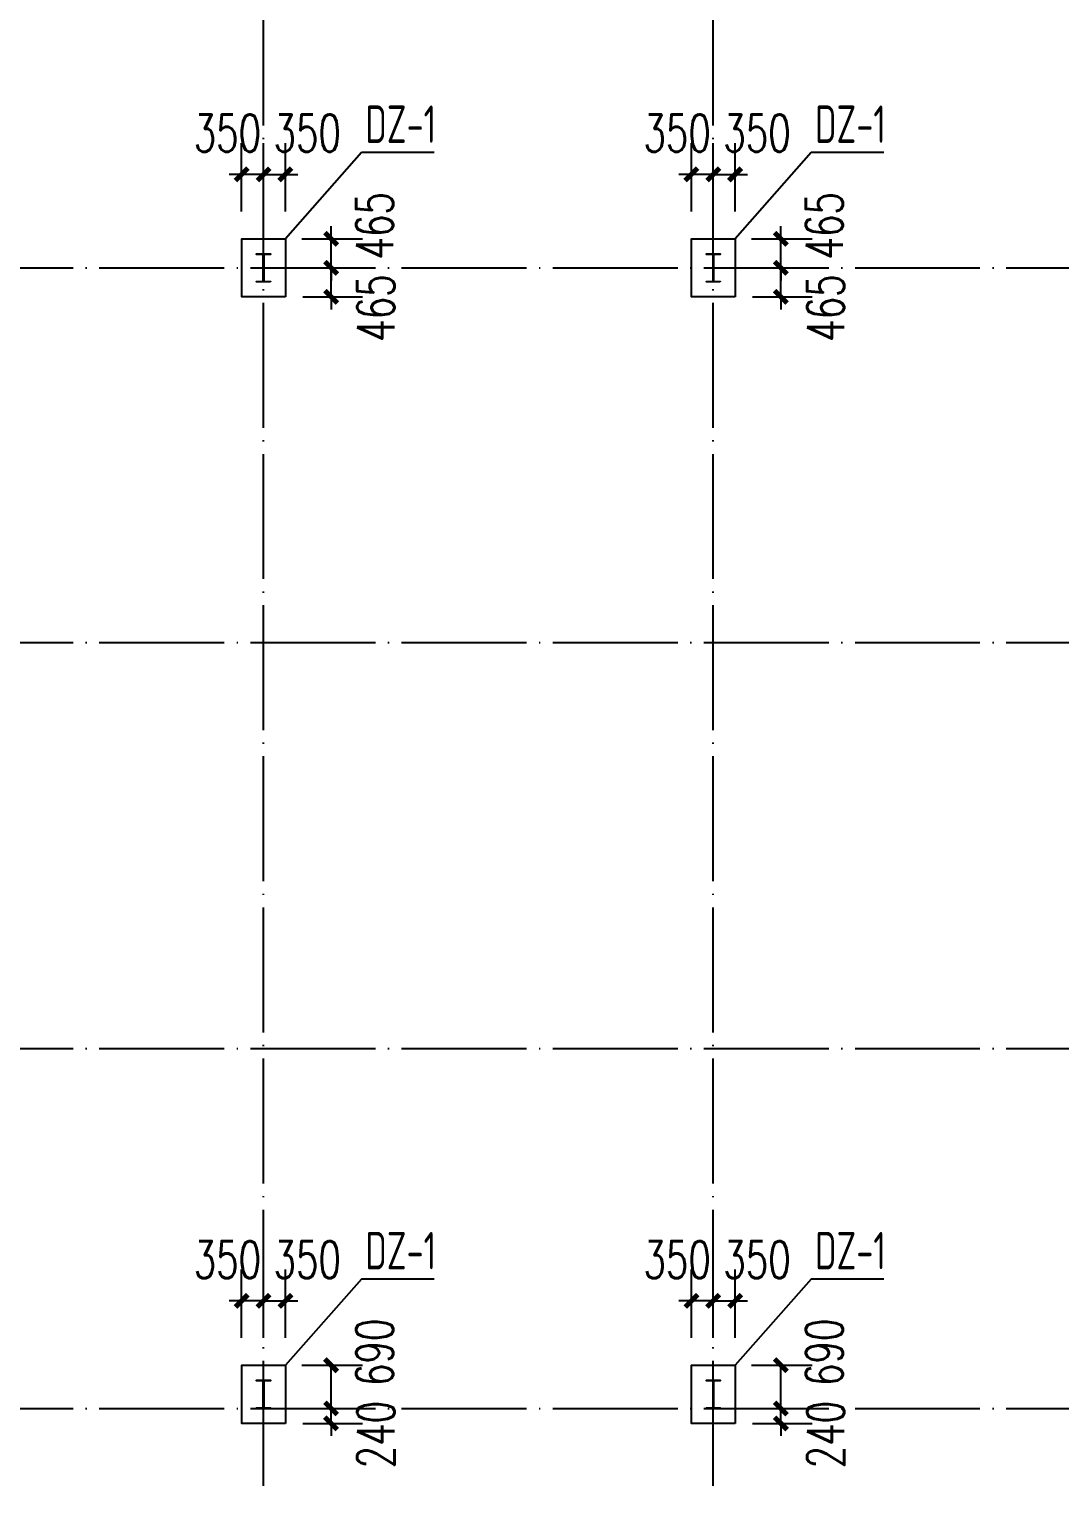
# Model space of a CAD drawing. Extents: x -33967 to 1773478, y -1022458 to -784650.
# Drawn here: x 428153 to 444654, y -1006116 to -982794 of the extents above; entities that cross this region are included whole.
import ezdxf

# ---------------------------------------------------------------- set-up
doc = ezdxf.new("R2010")
doc.units = 0
doc.header["$LTSCALE"] = 1000
doc.header["$MEASUREMENT"] = 0
doc.linetypes.add('DOTE', pattern=[2.42, 2, -0.2, 0.02, -0.2])
for name, color, linetype in [('AXIS', 3, 'Continuous'), ('DIM_LEAD', 3, 'Continuous'), ('DOTE', 1, 'DOTE'), ('GZ', 50, 'Continuous'), ('NUM', 7, 'Continuous'), ('承台', 2, 'Continuous')]:
    doc.layers.add(name, color=color, linetype=linetype)
doc.styles.add('_TCH_DIM_T3', font='SIMPLEX', dxfattribs={"width": 0.705882, "bigfont": 'GBCBIG'})
doc.styles.add('TSSD_Norm', font='tssdeng.shx', dxfattribs={"bigfont": 'hztxt.shx'})
doc.dimstyles.new('TCH-200-1', dxfattribs={"dimtxt": 595, "dimasz": 200, "dimexe": 500, "dimexo": 600, "dimgap": 252.5, "dimtad": 1, "dimdec": 0, "dimzin": 0, "dimdsep": 46, "dimtxsty": '_TCH_DIM_T3', "dimblk": 'ARCHTICK', "dimcen": 0.09, "dimclrd": 3, "dimclre": 3, "dimclrt": 7, "dimazin": 2, "dimtfac": 1, "dimtdec": 0, "dimtix": 1, "dimtmove": 2, "dimatfit": 3, "dimfxl": 1, "dimtolj": 1, "dimtzin": 0, "dimarcsym": 0})

# ---------------------------------------------------------------- blocks, each defined once
blk = doc.blocks.new('111')
at = {"layer": 'GZ'}
blk.add_lwpolyline([(650693, -886725), (650473, -886725), (650473, -886715), (650577, -886715), (650580, -886710), (650580, -886289), (650577, -886285), (650473, -886285), (650473, -886275), (650693, -886275), (650693, -886285), (650590, -886285), (650586, -886289), (650586, -886710), (650590, -886715), (650693, -886715), (650693, -886725)], close=True, dxfattribs=at)
blk = doc.blocks.new('_ArchTick')
at = {"color": 0, "linetype": 'ByBlock', "const_width": 0.4}
blk.add_lwpolyline([(-0.5, -0.5), (0.5, 0.5)], dxfattribs=at)
blk = doc.blocks.new('*D1057')
at = {"layer": 'AXIS', "color": 3, "lineweight": -2, "transparency": 16777216}
for p, q in [((432987, -1004876), (432987, -1004676)), ((432538, -1004876), (433487, -1004876)), ((432987, -1005116), (432987, -1004876)), ((432535, -1005116), (433487, -1005116)), ((432987, -1005116), (432987, -1005316))]:
    blk.add_line(p, q, dxfattribs=at)
at = {"layer": 'Defpoints', "color": 0, "transparency": 16777216}
for p in [(431938, -1004876), (432987, -1004876), (431935, -1005116)]:
    blk.add_point(p, dxfattribs=at)
at = {"layer": 'AXIS', "color": 3, "lineweight": -2, "transparency": 16777216, "xscale": 200, "yscale": 200, "zscale": 200}
for p, rotation in [((432987, -1004876), 270), ((432987, -1005116), 90)]:
    blk.add_blockref('_ArchTick', p, dxfattribs=dict(at, rotation=rotation))
at = {"layer": 'AXIS', "color": 7, "transparency": 16777216, "insert": (433704, -1005296), "char_height": 595, "attachment_point": 5, "rotation": 90, "style": '_TCH_DIM_T3'}
blk.add_mtext('\\A1;240', dxfattribs=at)
blk = doc.blocks.new('*D1058')
at = {"layer": 'AXIS', "color": 3, "lineweight": -2, "transparency": 16777216}
for p, q in [((431905, -1003747), (431905, -1002654)), ((432255, -1003747), (432255, -1002654)), ((431905, -1003154), (431705, -1003154)), ((431905, -1003154), (432255, -1003154)), ((432255, -1003154), (432455, -1003154))]:
    blk.add_line(p, q, dxfattribs=at)
at = {"layer": 'Defpoints', "color": 0, "transparency": 16777216}
for p in [(432255, -1003154), (431905, -1004347), (432255, -1004347)]:
    blk.add_point(p, dxfattribs=at)
at = {"layer": 'AXIS', "color": 3, "lineweight": -2, "transparency": 16777216, "xscale": 200, "yscale": 200, "zscale": 200}
blk.add_blockref('_ArchTick', (431905, -1003154), dxfattribs=at)
at = {"layer": 'AXIS', "color": 3, "lineweight": -2, "transparency": 16777216, "xscale": 200, "yscale": 200, "zscale": 200, "rotation": 180}
blk.add_blockref('_ArchTick', (432255, -1003154), dxfattribs=at)
at = {"layer": 'AXIS', "color": 7, "transparency": 16777216, "insert": (432605, -1002494), "char_height": 595, "attachment_point": 5, "style": '_TCH_DIM_T3'}
blk.add_mtext('\\A1;350', dxfattribs=at)
blk = doc.blocks.new('*D1059')
at = {"layer": 'AXIS', "color": 3, "lineweight": -2, "transparency": 16777216}
for p, q in [((432516, -1004186), (433487, -1004186)), ((432987, -1004876), (432987, -1004186)), ((432538, -1004876), (433487, -1004876))]:
    blk.add_line(p, q, dxfattribs=at)
at = {"layer": 'Defpoints', "color": 0, "transparency": 16777216}
for p in [(431916, -1004186), (432987, -1004186), (431938, -1004876)]:
    blk.add_point(p, dxfattribs=at)
at = {"layer": 'AXIS', "color": 3, "lineweight": -2, "transparency": 16777216, "xscale": 200, "yscale": 200, "zscale": 200}
for p, rotation in [((432987, -1004186), 90), ((432987, -1004876), 270)]:
    blk.add_blockref('_ArchTick', p, dxfattribs=dict(at, rotation=rotation))
at = {"layer": 'AXIS', "color": 7, "transparency": 16777216, "insert": (433684, -1003978), "char_height": 595, "attachment_point": 5, "rotation": 90, "style": '_TCH_DIM_T3'}
blk.add_mtext('\\A1;690', dxfattribs=at)
blk = doc.blocks.new('*D1060')
at = {"layer": 'AXIS', "color": 3, "lineweight": -2, "transparency": 16777216}
for p, q in [((431555, -1003747), (431555, -1002654)), ((431905, -1003747), (431905, -1002654)), ((431555, -1003154), (431355, -1003154)), ((431905, -1003154), (431555, -1003154)), ((431905, -1003154), (432105, -1003154))]:
    blk.add_line(p, q, dxfattribs=at)
at = {"layer": 'Defpoints', "color": 0, "transparency": 16777216}
for p in [(431555, -1003154), (431555, -1004347), (431905, -1004347)]:
    blk.add_point(p, dxfattribs=at)
at = {"layer": 'AXIS', "color": 3, "lineweight": -2, "transparency": 16777216, "xscale": 200, "yscale": 200, "zscale": 200}
blk.add_blockref('_ArchTick', (431555, -1003154), dxfattribs=at)
at = {"layer": 'AXIS', "color": 3, "lineweight": -2, "transparency": 16777216, "xscale": 200, "yscale": 200, "zscale": 200, "rotation": 180}
blk.add_blockref('_ArchTick', (431905, -1003154), dxfattribs=at)
at = {"layer": 'AXIS', "color": 7, "transparency": 16777216, "insert": (431326, -1002494), "char_height": 595, "attachment_point": 5, "style": '_TCH_DIM_T3'}
blk.add_mtext('\\A1;350', dxfattribs=at)
blk = doc.blocks.new('*D1061')
at = {"layer": 'AXIS', "color": 3, "lineweight": -2, "transparency": 16777216}
for p, q in [((440187, -1004876), (440187, -1004676)), ((439738, -1004876), (440687, -1004876)), ((440187, -1005116), (440187, -1004876)), ((439735, -1005116), (440687, -1005116)), ((440187, -1005116), (440187, -1005316))]:
    blk.add_line(p, q, dxfattribs=at)
at = {"layer": 'Defpoints', "color": 0, "transparency": 16777216}
for p in [(439138, -1004876), (440187, -1004876), (439135, -1005116)]:
    blk.add_point(p, dxfattribs=at)
at = {"layer": 'AXIS', "color": 3, "lineweight": -2, "transparency": 16777216, "xscale": 200, "yscale": 200, "zscale": 200}
for p, rotation in [((440187, -1004876), 270), ((440187, -1005116), 90)]:
    blk.add_blockref('_ArchTick', p, dxfattribs=dict(at, rotation=rotation))
at = {"layer": 'AXIS', "color": 7, "transparency": 16777216, "insert": (440904, -1005296), "char_height": 595, "attachment_point": 5, "rotation": 90, "style": '_TCH_DIM_T3'}
blk.add_mtext('\\A1;240', dxfattribs=at)
blk = doc.blocks.new('*D1062')
at = {"layer": 'AXIS', "color": 3, "lineweight": -2, "transparency": 16777216}
for p, q in [((439105, -1003747), (439105, -1002654)), ((439455, -1003747), (439455, -1002654)), ((439105, -1003154), (438905, -1003154)), ((439105, -1003154), (439455, -1003154)), ((439455, -1003154), (439655, -1003154))]:
    blk.add_line(p, q, dxfattribs=at)
at = {"layer": 'Defpoints', "color": 0, "transparency": 16777216}
for p in [(439455, -1003154), (439105, -1004347), (439455, -1004347)]:
    blk.add_point(p, dxfattribs=at)
at = {"layer": 'AXIS', "color": 3, "lineweight": -2, "transparency": 16777216, "xscale": 200, "yscale": 200, "zscale": 200}
blk.add_blockref('_ArchTick', (439105, -1003154), dxfattribs=at)
at = {"layer": 'AXIS', "color": 3, "lineweight": -2, "transparency": 16777216, "xscale": 200, "yscale": 200, "zscale": 200, "rotation": 180}
blk.add_blockref('_ArchTick', (439455, -1003154), dxfattribs=at)
at = {"layer": 'AXIS', "color": 7, "transparency": 16777216, "insert": (439805, -1002494), "char_height": 595, "attachment_point": 5, "style": '_TCH_DIM_T3'}
blk.add_mtext('\\A1;350', dxfattribs=at)
blk = doc.blocks.new('*D1063')
at = {"layer": 'AXIS', "color": 3, "lineweight": -2, "transparency": 16777216}
for p, q in [((439716, -1004186), (440687, -1004186)), ((440187, -1004876), (440187, -1004186)), ((439738, -1004876), (440687, -1004876))]:
    blk.add_line(p, q, dxfattribs=at)
at = {"layer": 'Defpoints', "color": 0, "transparency": 16777216}
for p in [(439116, -1004186), (440187, -1004186), (439138, -1004876)]:
    blk.add_point(p, dxfattribs=at)
at = {"layer": 'AXIS', "color": 3, "lineweight": -2, "transparency": 16777216, "xscale": 200, "yscale": 200, "zscale": 200}
for p, rotation in [((440187, -1004186), 90), ((440187, -1004876), 270)]:
    blk.add_blockref('_ArchTick', p, dxfattribs=dict(at, rotation=rotation))
at = {"layer": 'AXIS', "color": 7, "transparency": 16777216, "insert": (440884, -1003978), "char_height": 595, "attachment_point": 5, "rotation": 90, "style": '_TCH_DIM_T3'}
blk.add_mtext('\\A1;690', dxfattribs=at)
blk = doc.blocks.new('*D1064')
at = {"layer": 'AXIS', "color": 3, "lineweight": -2, "transparency": 16777216}
for p, q in [((438755, -1003747), (438755, -1002654)), ((439105, -1003747), (439105, -1002654)), ((438755, -1003154), (438555, -1003154)), ((439105, -1003154), (438755, -1003154)), ((439105, -1003154), (439305, -1003154))]:
    blk.add_line(p, q, dxfattribs=at)
at = {"layer": 'Defpoints', "color": 0, "transparency": 16777216}
for p in [(438755, -1003154), (438755, -1004347), (439105, -1004347)]:
    blk.add_point(p, dxfattribs=at)
at = {"layer": 'AXIS', "color": 3, "lineweight": -2, "transparency": 16777216, "xscale": 200, "yscale": 200, "zscale": 200}
blk.add_blockref('_ArchTick', (438755, -1003154), dxfattribs=at)
at = {"layer": 'AXIS', "color": 3, "lineweight": -2, "transparency": 16777216, "xscale": 200, "yscale": 200, "zscale": 200, "rotation": 180}
blk.add_blockref('_ArchTick', (439105, -1003154), dxfattribs=at)
at = {"layer": 'AXIS', "color": 7, "transparency": 16777216, "insert": (438526, -1002494), "char_height": 595, "attachment_point": 5, "style": '_TCH_DIM_T3'}
blk.add_mtext('\\A1;350', dxfattribs=at)
blk = doc.blocks.new('*D1129')
at = {"layer": 'AXIS', "color": 3, "lineweight": -2, "transparency": 16777216}
for p, q in [((431905, -985712), (431905, -984619)), ((432255, -985712), (432255, -984619)), ((431905, -985119), (431705, -985119)), ((431905, -985119), (432255, -985119)), ((432255, -985119), (432455, -985119))]:
    blk.add_line(p, q, dxfattribs=at)
at = {"layer": 'Defpoints', "color": 0, "transparency": 16777216}
for p in [(432255, -985119), (431905, -986312), (432255, -986312)]:
    blk.add_point(p, dxfattribs=at)
at = {"layer": 'AXIS', "color": 3, "lineweight": -2, "transparency": 16777216, "xscale": 200, "yscale": 200, "zscale": 200}
blk.add_blockref('_ArchTick', (431905, -985119), dxfattribs=at)
at = {"layer": 'AXIS', "color": 3, "lineweight": -2, "transparency": 16777216, "xscale": 200, "yscale": 200, "zscale": 200, "rotation": 180}
blk.add_blockref('_ArchTick', (432255, -985119), dxfattribs=at)
at = {"layer": 'AXIS', "color": 7, "transparency": 16777216, "insert": (432605, -984459), "char_height": 595, "attachment_point": 5, "style": '_TCH_DIM_T3'}
blk.add_mtext('\\A1;350', dxfattribs=at)
blk = doc.blocks.new('*D1130')
at = {"layer": 'AXIS', "color": 3, "lineweight": -2, "transparency": 16777216}
for p, q in [((431555, -985712), (431555, -984619)), ((431905, -985712), (431905, -984619)), ((431555, -985119), (431355, -985119)), ((431905, -985119), (431555, -985119)), ((431905, -985119), (432105, -985119))]:
    blk.add_line(p, q, dxfattribs=at)
at = {"layer": 'Defpoints', "color": 0, "transparency": 16777216}
for p in [(431555, -985119), (431555, -986312), (431905, -986312)]:
    blk.add_point(p, dxfattribs=at)
at = {"layer": 'AXIS', "color": 3, "lineweight": -2, "transparency": 16777216, "xscale": 200, "yscale": 200, "zscale": 200}
blk.add_blockref('_ArchTick', (431555, -985119), dxfattribs=at)
at = {"layer": 'AXIS', "color": 3, "lineweight": -2, "transparency": 16777216, "xscale": 200, "yscale": 200, "zscale": 200, "rotation": 180}
blk.add_blockref('_ArchTick', (431905, -985119), dxfattribs=at)
at = {"layer": 'AXIS', "color": 7, "transparency": 16777216, "insert": (431326, -984459), "char_height": 595, "attachment_point": 5, "style": '_TCH_DIM_T3'}
blk.add_mtext('\\A1;350', dxfattribs=at)
blk = doc.blocks.new('*D1134')
at = {"layer": 'AXIS', "color": 3, "lineweight": -2, "transparency": 16777216}
for p, q in [((439105, -985712), (439105, -984619)), ((439455, -985712), (439455, -984619)), ((439105, -985119), (438905, -985119)), ((439105, -985119), (439455, -985119)), ((439455, -985119), (439655, -985119))]:
    blk.add_line(p, q, dxfattribs=at)
at = {"layer": 'Defpoints', "color": 0, "transparency": 16777216}
for p in [(439455, -985119), (439105, -986312), (439455, -986312)]:
    blk.add_point(p, dxfattribs=at)
at = {"layer": 'AXIS', "color": 3, "lineweight": -2, "transparency": 16777216, "xscale": 200, "yscale": 200, "zscale": 200}
blk.add_blockref('_ArchTick', (439105, -985119), dxfattribs=at)
at = {"layer": 'AXIS', "color": 3, "lineweight": -2, "transparency": 16777216, "xscale": 200, "yscale": 200, "zscale": 200, "rotation": 180}
blk.add_blockref('_ArchTick', (439455, -985119), dxfattribs=at)
at = {"layer": 'AXIS', "color": 7, "transparency": 16777216, "insert": (439805, -984459), "char_height": 595, "attachment_point": 5, "style": '_TCH_DIM_T3'}
blk.add_mtext('\\A1;350', dxfattribs=at)
blk = doc.blocks.new('*D1135')
at = {"layer": 'AXIS', "color": 3, "lineweight": -2, "transparency": 16777216}
for p, q in [((438755, -985712), (438755, -984619)), ((439105, -985712), (439105, -984619)), ((438755, -985119), (438555, -985119)), ((439105, -985119), (438755, -985119)), ((439105, -985119), (439305, -985119))]:
    blk.add_line(p, q, dxfattribs=at)
at = {"layer": 'Defpoints', "color": 0, "transparency": 16777216}
for p in [(438755, -985119), (438755, -986312), (439105, -986312)]:
    blk.add_point(p, dxfattribs=at)
at = {"layer": 'AXIS', "color": 3, "lineweight": -2, "transparency": 16777216, "xscale": 200, "yscale": 200, "zscale": 200}
blk.add_blockref('_ArchTick', (438755, -985119), dxfattribs=at)
at = {"layer": 'AXIS', "color": 3, "lineweight": -2, "transparency": 16777216, "xscale": 200, "yscale": 200, "zscale": 200, "rotation": 180}
blk.add_blockref('_ArchTick', (439105, -985119), dxfattribs=at)
at = {"layer": 'AXIS', "color": 7, "transparency": 16777216, "insert": (438526, -984459), "char_height": 595, "attachment_point": 5, "style": '_TCH_DIM_T3'}
blk.add_mtext('\\A1;350', dxfattribs=at)
blk = doc.blocks.new('*D1157')
at = {"layer": 'AXIS', "color": 3, "lineweight": -2, "transparency": 16777216}
for p, q in [((432987, -986616), (432987, -986416)), ((432538, -986616), (433487, -986616)), ((432987, -987081), (432987, -986616)), ((432535, -987081), (433487, -987081)), ((432987, -987081), (432987, -987281))]:
    blk.add_line(p, q, dxfattribs=at)
at = {"layer": 'Defpoints', "color": 0, "transparency": 16777216}
for p in [(431938, -986616), (432987, -986616), (431935, -987081)]:
    blk.add_point(p, dxfattribs=at)
at = {"layer": 'AXIS', "color": 3, "lineweight": -2, "transparency": 16777216, "xscale": 200, "yscale": 200, "zscale": 200}
for p, rotation in [((432987, -986616), 270), ((432987, -987081), 90)]:
    blk.add_blockref('_ArchTick', p, dxfattribs=dict(at, rotation=rotation))
at = {"layer": 'AXIS', "color": 7, "transparency": 16777216, "insert": (433704, -987261), "char_height": 595, "attachment_point": 5, "rotation": 90, "style": '_TCH_DIM_T3'}
blk.add_mtext('\\A1;465', dxfattribs=at)
blk = doc.blocks.new('*D1158')
at = {"layer": 'AXIS', "color": 3, "lineweight": -2, "transparency": 16777216}
for p, q in [((432987, -986151), (432987, -985951)), ((432516, -986151), (433487, -986151)), ((432987, -986616), (432987, -986151)), ((432538, -986616), (433487, -986616)), ((432987, -986616), (432987, -986816))]:
    blk.add_line(p, q, dxfattribs=at)
at = {"layer": 'Defpoints', "color": 0, "transparency": 16777216}
for p in [(431916, -986151), (432987, -986151), (431938, -986616)]:
    blk.add_point(p, dxfattribs=at)
at = {"layer": 'AXIS', "color": 3, "lineweight": -2, "transparency": 16777216, "xscale": 200, "yscale": 200, "zscale": 200}
for p, rotation in [((432987, -986151), 270), ((432987, -986616), 90)]:
    blk.add_blockref('_ArchTick', p, dxfattribs=dict(at, rotation=rotation))
at = {"layer": 'AXIS', "color": 7, "transparency": 16777216, "insert": (433684, -985943), "char_height": 595, "attachment_point": 5, "rotation": 90, "style": '_TCH_DIM_T3'}
blk.add_mtext('\\A1;465', dxfattribs=at)
blk = doc.blocks.new('*D1159')
at = {"layer": 'AXIS', "color": 3, "lineweight": -2, "transparency": 16777216}
for p, q in [((440187, -986616), (440187, -986416)), ((439738, -986616), (440687, -986616)), ((440187, -987081), (440187, -986616)), ((439735, -987081), (440687, -987081)), ((440187, -987081), (440187, -987281))]:
    blk.add_line(p, q, dxfattribs=at)
at = {"layer": 'Defpoints', "color": 0, "transparency": 16777216}
for p in [(439138, -986616), (440187, -986616), (439135, -987081)]:
    blk.add_point(p, dxfattribs=at)
at = {"layer": 'AXIS', "color": 3, "lineweight": -2, "transparency": 16777216, "xscale": 200, "yscale": 200, "zscale": 200}
for p, rotation in [((440187, -986616), 270), ((440187, -987081), 90)]:
    blk.add_blockref('_ArchTick', p, dxfattribs=dict(at, rotation=rotation))
at = {"layer": 'AXIS', "color": 7, "transparency": 16777216, "insert": (440904, -987261), "char_height": 595, "attachment_point": 5, "rotation": 90, "style": '_TCH_DIM_T3'}
blk.add_mtext('\\A1;465', dxfattribs=at)
blk = doc.blocks.new('*D1160')
at = {"layer": 'AXIS', "color": 3, "lineweight": -2, "transparency": 16777216}
for p, q in [((440187, -986151), (440187, -985951)), ((439716, -986151), (440687, -986151)), ((440187, -986616), (440187, -986151)), ((439738, -986616), (440687, -986616)), ((440187, -986616), (440187, -986816))]:
    blk.add_line(p, q, dxfattribs=at)
at = {"layer": 'Defpoints', "color": 0, "transparency": 16777216}
for p in [(439116, -986151), (440187, -986151), (439138, -986616)]:
    blk.add_point(p, dxfattribs=at)
at = {"layer": 'AXIS', "color": 3, "lineweight": -2, "transparency": 16777216, "xscale": 200, "yscale": 200, "zscale": 200}
for p, rotation in [((440187, -986151), 270), ((440187, -986616), 90)]:
    blk.add_blockref('_ArchTick', p, dxfattribs=dict(at, rotation=rotation))
at = {"layer": 'AXIS', "color": 7, "transparency": 16777216, "insert": (440884, -985943), "char_height": 595, "attachment_point": 5, "rotation": 90, "style": '_TCH_DIM_T3'}
blk.add_mtext('\\A1;465', dxfattribs=at)

msp = doc.modelspace()

# ---------------------------------------------------------------- linework, layer by layer
at = {"layer": 'DIM_LEAD'}
for p, q in [((433471.7, -984769.9), (432255.3, -986151.4)), ((434637.8, -984769.9), (433471.7, -984769.9)), ((440671.7, -984769.9), (439455.3, -986151.4)), ((441837.8, -984769.9), (440671.7, -984769.9)), ((433471.7, -1002804.7), (432255.3, -1004186.2)), ((434637.8, -1002804.7), (433471.7, -1002804.7)), ((440671.7, -1002804.7), (439455.3, -1004186.2)), ((441837.8, -1002804.7), (440671.7, -1002804.7))]:
    msp.add_line(p, q, dxfattribs=at)
at = {"layer": 'DOTE'}
for p, q in [((431905.3, -1006116.4), (431905.3, -949116.4)), ((439105.3, -1006116.4), (439105.3, -949116.4)), ((402655.3, -986616.4), (461155.3, -986616.4)), ((402655.3, -992616.4), (461155.3, -992616.4)), ((402655.3, -999116.4), (461155.3, -999116.4)), ((402655.3, -1004876.4), (461155.3, -1004876.4))]:
    msp.add_line(p, q, dxfattribs=at)
at = {"layer": '承台', "color": 4}
for points in [[(432255.3, -987081.4), (431555.3, -987081.4), (431555.3, -986151.4), (432255.3, -986151.4)], [(439455.3, -987081.4), (438755.3, -987081.4), (438755.3, -986151.4), (439455.3, -986151.4)], [(432255.3, -1005116.2), (431555.3, -1005116.2), (431555.3, -1004186.2), (432255.3, -1004186.2)], [(439455.3, -1005116.2), (438755.3, -1005116.2), (438755.3, -1004186.2), (439455.3, -1004186.2)]]:
    msp.add_lwpolyline(points, close=True, dxfattribs=at)

# ---------------------------------------------------------------- block references
at = {"layer": 'GZ'}
for p in [(-218678.1, -100117.1), (-211478.1, -100117.1), (-218678.1, -118151.8), (-211478.1, -118151.8)]:
    msp.add_blockref('111', p, dxfattribs=at)

# ---------------------------------------------------------------- texts
at = {"layer": 'NUM', "color": 6, "style": 'TSSD_Norm', "width": 0.7}
for p in [(433533.4, -984615.4), (440733.4, -984615.4), (433533.4, -1002650.2), (440733.4, -1002650.2)]:
    msp.add_text('DZ-1', height=600, dxfattribs=at).set_placement(p)

# ---------------------------------------------------------------- dimensions: what is measured, and where the dimension line sits
at = {"layer": 'AXIS'}
for base, p1, p2, angle, picture, middle in [((431555.3, -985119.2), (431905.3, -986312.3), (431555.3, -986312.3), 180, '*D1130', (431325.5, -984458.9)), ((438755.3, -985119.2), (439105.3, -986312.3), (438755.3, -986312.3), 180, '*D1135', (438525.5, -984458.9)), ((432986.9, -986151.4), (431938.3, -986616.4), (431916, -986151.4), 270, '*D1158', (433684, -985943.1)), ((440186.9, -986151.4), (439138.3, -986616.4), (439116, -986151.4), 270, '*D1160', (440884, -985943.1)), ((432986.9, -986616.4), (431935.3, -987081.4), (431938.3, -986616.4), 270, '*D1157', (433704.5, -987261.1)), ((440186.9, -986616.4), (439135.3, -987081.4), (439138.3, -986616.4), 270, '*D1159', (440904.5, -987261.1)), ((431555.3, -1003154), (431905.3, -1004347), (431555.3, -1004347), 180, '*D1060', (431325.5, -1002493.6)), ((438755.3, -1003154), (439105.3, -1004347), (438755.3, -1004347), 180, '*D1064', (438525.5, -1002493.6)), ((432986.9, -1004186.2), (431938.3, -1004876.4), (431916, -1004186.2), 270, '*D1059', (433684, -1003977.8)), ((440186.9, -1004186.2), (439138.3, -1004876.4), (439116, -1004186.2), 270, '*D1063', (440884, -1003977.8)), ((432986.9, -1004876.4), (431935.3, -1005116.2), (431938.3, -1004876.4), 270, '*D1057', (433704.5, -1005295.8)), ((440186.9, -1004876.4), (439135.3, -1005116.2), (439138.3, -1004876.4), 270, '*D1061', (440904.5, -1005295.8))]:
    dim = msp.add_linear_dim(base=base, p1=p1, p2=p2, angle=angle, dimstyle='TCH-200-1', dxfattribs=at)
    dim.commit()
    dim.dimension.update_dxf_attribs({"geometry": picture, "text_midpoint": middle, "dimtype": 128})
for base, p1, p2, picture, middle in [((432255.3, -985119.2), (431905.3, -986312.3), (432255.3, -986312.3), '*D1129', (432605.1, -984458.9)), ((439455.3, -985119.2), (439105.3, -986312.3), (439455.3, -986312.3), '*D1134', (439805.1, -984458.9)), ((432255.3, -1003154), (431905.3, -1004347), (432255.3, -1004347), '*D1058', (432605.1, -1002493.6)), ((439455.3, -1003154), (439105.3, -1004347), (439455.3, -1004347), '*D1062', (439805.1, -1002493.6))]:
    dim = msp.add_linear_dim(base=base, p1=p1, p2=p2, dimstyle='TCH-200-1', dxfattribs=at)
    dim.commit()
    dim.dimension.update_dxf_attribs({"geometry": picture, "text_midpoint": middle, "dimtype": 128})

doc.saveas('drawing.dxf')
